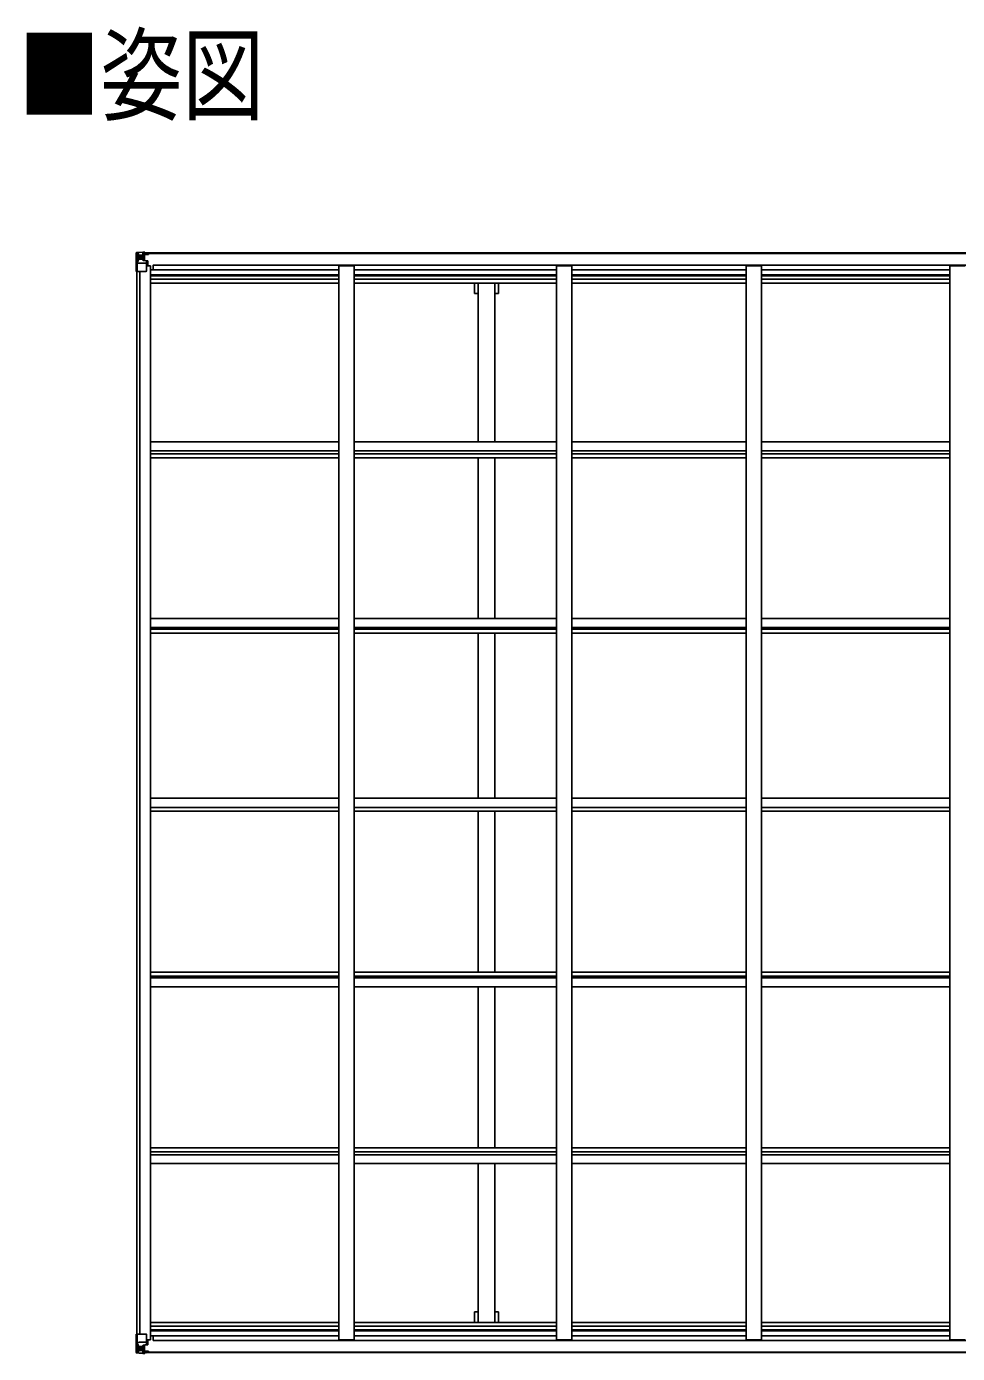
# Model space of a CAD drawing. Units: millimetres, scale not verified. Extents: x -21025 to 21025, y -14850 to 14850.
# Drawn here: x -5638 to -2575, y -280 to 4086 of the extents above; entities that cross this region are included whole.
import ezdxf
from ezdxf.enums import TextEntityAlignment as Align

# ---------------------------------------------------------------- set-up
doc = ezdxf.new("R2010")
doc.units = ezdxf.units.MM
doc.header["$LTSCALE"] = 82
for name, color, linetype in [('0-2_USER1', 3, 'Continuous'), ('0-4_YKK_13', 4, 'Continuous'), ('0-5_YKK_A1', 4, 'Continuous')]:
    doc.layers.add(name, color=color, linetype=linetype)
doc.styles.add('ＭＳ ゴシック', font='')
doc.styles.get('ＭＳ ゴシック').set_extended_font_data('MS Gothic')

msp = doc.modelspace()

# ---------------------------------------------------------------- linework, layer by layer
at = {"layer": '0-4_YKK_13'}
for p, q in [((-5276.9, 3341.19), (-5276.9, 3341.16)), ((-5275.97, 3342.2), (-5275.97, 3342.2)), ((-5275.97, 3342.15), (-5275.97, 3342.19)), ((-5267, 3342.58), (-5274.92, 3342.11)), ((-5274.06, 3341.14), (-5274.06, 3341.07)), ((-5274.06, 3280.49), (-5274.06, 3341.07)), ((-5273.51, 3307.37), (-5269.37, 3319.45)), ((-5270.09, 3337.69), (-5272.83, 3341.36)), ((-5269.24, 3334.19), (-5266.9, 3334.25)), ((-5269.24, 3320.72), (-5269.24, 3334.19)), ((-5266.9, 3320.68), (-5269.24, 3320.72)), ((-5254.9, 3343.37), (-5266.9, 3342.59)), ((-5266.9, 3334.24), (-5254.9, 3334.24)), ((-5266.9, 3320.69), (-5254.9, 3320.69)), ((-5266.9, 3320.68), (-5266.9, 3320.69)), ((-5261.42, 3327.05), (-5261.42, 3326.09)), ((-5255.9, 3334.24), (-5254.9, 3334.24)), ((-5248.4, 3343.88), (-5254.9, 3343.49)), ((-5254.9, 3317.39), (-5254.9, 3343.49)), ((-5254.9, 3342.6), (-5248.4, 3343)), ((-5253.4, 3337.78), (-5254.9, 3337.78)), ((-5253.4, 3334.24), (-5254.9, 3334.24)), ((-5253.4, 3320.69), (-5254.9, 3320.69)), ((-5248.4, 3342.07), (-5253.4, 3341.99)), ((-5252.9, 3337.42), (-5253.4, 3337.42)), ((-5249.4, 3332.49), (-5253.4, 3332.49)), ((-5249.4, 3324.28), (-5253.4, 3324.28)), ((-5253.3, 3336.12), (-5249.4, 3336.12)), ((-5252.91, 3336.33), (-5252.91, 3336.49)), ((-5252.91, 3336.49), (-5252.9, 3336.49)), ((-5252.9, 3338.44), (-5252.9, 3336.49)), ((-5244.9, 3338.44), (-5252.9, 3338.44)), ((-5244.9, 3338.42), (-5252.9, 3338.42)), ((-5242.9, 3336.58), (-5252.9, 3336.49)), ((-5249.4, 3316.38), (-5249.4, 3336.35)), ((-5248.4, 3343), (-5248.4, 3343.88)), ((-5248.4, 3342.48), (-5248.4, 3343)), ((-5248.4, 3342.48), (-5248.4, 3342.07)), ((-5248.4, 3342.07), (-5248.4, 3341.25)), ((-5243.4, 3341.69), (-5243.4, 3341.25)), ((-5243.1, 3341.69), (-5243.4, 3341.69)), ((-5243.1, 3341.69), (-5241.41, 3341.25)), ((-5242.9, 3338.19), (-5237.9, 3338.19)), ((-5242.9, 3336.58), (-5242.9, 3338.19)), ((-5237.9, 3339.19), (-5237.9, 3338.19)), ((-5237.9, 3338.19), (-5236.9, 3338.19)), ((-5236.9, 3338.19), (-5236.9, 3339.19)), ((-5236.9, 3338.19), (-5236.9, 3336.62)), ((-5236.9, 3336.5), (-5236.9, 3336.62)), ((-5274.06, 3280.49), (-5243.9, 3280.49)), ((-5273.51, 3307.37), (-5266.9, 3307.15)), ((-5266.9, 3307.15), (-5242.9, 3307.15)), ((-5254.08, 3317.13), (-5243.73, 3315.48)), ((-5254.08, 3316.5), (-5254.08, 3317.13)), ((-5243.73, 3314.84), (-5254.08, 3316.5)), ((-5243.73, 3315.48), (-5243.73, 3314.84)), ((-5243.45, 3315.4), (-5239.4, 3315.36)), ((-5242.9, 3281.49), (-5242.9, 3314.58)), ((-5238.4, 3303.49), (-5242.9, 3303.49)), ((-5238.4, 3315.35), (-5239.4, 3315.36)), ((-5239.4, 3313.63), (-5238.4, 3313.63)), ((-5238.4, 3298.95), (-5238.4, 3315.35)), ((-5274.06, -217.01), (-5243.9, -217.01)), ((-5274.06, -217.01), (-5274.06, -277.6)), ((-5242.9, -218.01), (-5242.9, -251.11)), ((-5273.51, -243.89), (-5266.9, -243.68)), ((-5273.51, -243.89), (-5269.37, -255.98)), ((-5266.9, -257.21), (-5269.24, -257.24)), ((-5269.24, -257.24), (-5269.24, -270.71)), ((-5266.9, -243.68), (-5242.9, -243.68)), ((-5266.9, -257.21), (-5254.9, -257.21)), ((-5266.9, -257.21), (-5266.9, -257.21)), ((-5254.9, -253.91), (-5254.9, -280.01)), ((-5253.4, -257.21), (-5254.9, -257.21)), ((-5243.73, -251.37), (-5254.08, -253.02)), ((-5254.08, -253.66), (-5243.73, -252)), ((-5254.08, -253.02), (-5254.08, -253.66)), ((-5249.4, -260.81), (-5253.4, -260.81)), ((-5249.4, -252.91), (-5249.4, -272.88)), ((-5243.73, -252), (-5243.73, -251.37)), ((-5243.45, -251.92), (-5239.4, -251.89)), ((-5238.4, -240.01), (-5242.9, -240.01)), ((-5239.4, -250.16), (-5238.4, -250.16)), ((-5238.4, -251.88), (-5239.4, -251.89)), ((-5238.4, -235.48), (-5238.4, -251.88)), ((-5276.9, -277.72), (-5276.9, -277.68)), ((-5275.97, -278.68), (-5275.97, -278.72)), ((-5275.97, -278.72), (-5275.97, -278.72)), ((-5267, -279.11), (-5274.92, -278.63)), ((-5274.06, -277.66), (-5274.06, -277.6)), ((-5270.09, -274.22), (-5272.83, -277.89)), ((-5269.24, -270.71), (-5266.9, -270.77)), ((-5266.9, -270.77), (-5254.9, -270.77)), ((-5254.9, -279.9), (-5266.9, -279.11)), ((-5261.42, -263.57), (-5261.42, -262.61)), ((-5255.9, -270.77), (-5254.9, -270.77)), ((-5253.4, -270.77), (-5254.9, -270.77)), ((-5253.4, -274.3), (-5254.9, -274.3)), ((-5254.9, -279.13), (-5248.4, -279.52)), ((-5248.4, -280.41), (-5254.9, -280.01)), ((-5249.4, -269.01), (-5253.4, -269.01)), ((-5252.9, -273.94), (-5253.4, -273.94)), ((-5248.4, -278.6), (-5253.4, -278.51)), ((-5253.3, -272.64), (-5249.4, -272.64)), ((-5252.91, -272.85), (-5252.91, -273.02)), ((-5252.91, -273.02), (-5252.9, -273.02)), ((-5242.9, -273.1), (-5252.9, -273.02)), ((-5252.9, -274.97), (-5252.9, -273.02)), ((-5244.9, -274.94), (-5252.9, -274.94)), ((-5244.9, -274.97), (-5252.9, -274.97)), ((-5248.4, -278.6), (-5248.4, -277.78)), ((-5248.4, -279.01), (-5248.4, -278.6)), ((-5248.4, -279.01), (-5248.4, -279.52)), ((-5248.4, -279.52), (-5248.4, -280.41)), ((-5243.4, -278.21), (-5243.4, -277.78)), ((-5243.1, -278.21), (-5243.4, -278.21)), ((-5243.1, -278.21), (-5241.41, -277.78)), ((-5242.9, -273.1), (-5242.9, -274.71)), ((-5242.9, -274.71), (-5237.9, -274.71)), ((-5237.9, -275.72), (-5237.9, -274.71)), ((-5237.9, -274.71), (-5236.9, -274.71)), ((-5236.9, -273.03), (-5236.9, -273.14)), ((-5236.9, -274.71), (-5236.9, -273.14)), ((-5236.9, -274.71), (-5236.9, -275.72))]:
    msp.add_line(p, q, dxfattribs=at)
for points in [[(-5276.9, 3341.16), (-5276.9, 3280.49), (-5274.06, 3280.49)], [(-5275.97, 3342.2), (-5266.9, 3342.75), (-5254.9, 3343.49)], [(-5263.34, 3328.01), (-5264.3, 3328.01), (-5264.3, 3328.97), (-5263.34, 3328.97)], [(-5262.38, 3329.93), (-5262.38, 3330.89), (-5261.42, 3330.89), (-5261.42, 3329.93)], [(-5261.42, 3326.09), (-5262.38, 3326.09), (-5262.38, 3327.05)], [(-5260.46, 3328.97), (-5259.5, 3328.97), (-5259.5, 3328.01), (-5260.46, 3328.01)], [(-5248.4, 3342.48), (-5253.4, 3342.48), (-5253.4, 3317.02)], [(-5237.9, 3336.46), (-5252.9, 3336.33), (-5252.91, 3336.33)], [(-5252.9, 3337.42), (-5244.9, 3337.42), (-5244.9, 3339.19)], [(-5242.9, 3336.58), (-5242.9, 3336.57), (-5236.9, 3336.62)], [(-5239.4, 3315.36), (-5239.4, 3313.63), (-5242.9, 3313.61)], [(-5276.9, -277.68), (-5276.9, -217.01), (-5274.06, -217.01)], [(-5248.4, -279.01), (-5253.4, -279.01), (-5253.4, -253.55)], [(-5239.4, -251.89), (-5239.4, -250.16), (-5242.9, -250.14)], [(-5275.97, -278.72), (-5266.9, -279.28), (-5254.9, -280.01)], [(-5263.34, -264.53), (-5264.3, -264.53), (-5264.3, -265.49), (-5263.34, -265.49)], [(-5261.42, -262.61), (-5262.38, -262.61), (-5262.38, -263.57)], [(-5262.38, -266.45), (-5262.38, -267.41), (-5261.42, -267.41), (-5261.42, -266.45)], [(-5260.46, -265.49), (-5259.5, -265.49), (-5259.5, -264.53), (-5260.46, -264.53)], [(-5237.9, -272.98), (-5252.9, -272.85), (-5252.91, -272.85)], [(-5252.9, -273.94), (-5244.9, -273.94), (-5244.9, -275.72)], [(-5242.9, -273.1), (-5242.9, -273.09), (-5236.9, -273.14)]]:
    msp.add_lwpolyline(points, dxfattribs=at)
for centre in [(-5261.9, 3328.49), (-5261.9, -265.01)]:
    msp.add_circle(centre, 5.3, dxfattribs=at)
for centre, radius, start, end in [((-5275.91, 3341.19), 0.999, 93.4424, 179.95083), ((-5275.91, 3341.16), 0.999, 93.4424, 179.95083), ((-5275.9, 3341.2), 1, 93.50017, 180.00079), ((-5274.75, 3354.8), 12.7, 269.24466, 275.10311), ((-5272.78, 3341.19), 1.28, 131.17831, 182.45895), ((-5263.34, 3329.93), 0.96, 270, 0), ((-5263.34, 3327.05), 0.96, 0, 90), ((-5260.46, 3329.93), 0.96, 180, 270), ((-5260.46, 3327.05), 0.96, 90, 180), ((-5252.9, 3338.94), 0.5, 179.99802, 269.99691), ((-5252.9, 3338.92), 0.5, 180.00109, 270.00109), ((-5252.9, 3335.99), 0.5, 90.52895, 180.04464), ((-5252.89, 3335.81), 0.513, 91.88028, 181.04707), ((-5237.77, 3344.15), 7.69, 268.96999, 276.43426), ((-5253.97, 3318.06), 0.937, 182.32209, 263.26766), ((-5253.97, 3317.43), 0.937, 182.32209, 263.26766), ((-5243.9, 3281.49), 1, 270, 0), ((-5243.84, 3314.55), 0.937, 2.32209, 83.26766), ((-5243.84, 3313.91), 0.937, 2.32209, 83.26766), ((-5243.9, -218.01), 1, 0, 90), ((-5253.97, -253.95), 0.937, 96.73234, 177.67791), ((-5253.97, -254.59), 0.937, 96.73234, 177.67791), ((-5243.84, -250.44), 0.937, 276.73234, 357.67791), ((-5243.84, -251.07), 0.937, 276.73234, 357.67791), ((-5275.91, -277.68), 0.999, 180.04917, 266.5576), ((-5275.91, -277.72), 0.999, 180.04917, 266.5576), ((-5275.9, -277.72), 1, 179.99921, 266.49983), ((-5274.75, -291.33), 12.7, 84.89689, 90.75534), ((-5272.78, -277.72), 1.28, 177.54105, 228.82169), ((-5263.34, -263.57), 0.96, 270, 0), ((-5263.34, -266.45), 0.96, 0, 90), ((-5260.46, -263.57), 0.96, 180, 270), ((-5260.46, -266.45), 0.96, 90, 180), ((-5252.89, -272.34), 0.513, 178.95293, 268.11972), ((-5252.9, -272.52), 0.5, 179.95536, 269.47105), ((-5252.9, -275.44), 0.5, 89.99891, 179.99891), ((-5252.9, -275.47), 0.5, 90.00309, 180.00198), ((-5237.77, -280.67), 7.69, 83.56574, 91.03001)]:
    msp.add_arc(centre, radius, start, end, dxfattribs=at)
for centre, major_axis, ratio, start_param, end_param in [((-5074.97, 3354.51), (201, 12.36), 0.060933, 3.1373463, 3.1378449), ((-5273.97, 3342.27), (2, 0.12), 0.060933, 3.1378449, 4.2119296), ((-5273.77, 3339.18), (-0.02, 3), 0.466854, 5.5234897, 6.1575023), ((-5272.11, 3334.11), (0.03, 5), 0.573921, 4.7320603, 5.5159136), ((-5270.64, 3320.74), (0, 3), 0.468246, 4.2703918, 4.7058971), ((-5348.65, 3334.24), (81.75, 0), 0.061163, 0, 0.0007725), ((-5272.79, 3309.71), (0.85, 2.32), 0.403757, 2.3087461, 3.2744049), ((-5272.79, -246.24), (0.85, -2.32), 0.403757, 3.0087805, 3.9744392), ((-5270.64, -257.26), (0, -3), 0.468246, 1.5772882, 2.0127935), ((-5273.97, -278.8), (2, -0.12), 0.060933, 2.0712557, 3.1453404), ((-5074.97, -291.03), (201, -12.36), 0.060933, 3.1453404, 3.145839), ((-5273.77, -275.7), (-0.02, -3), 0.466854, 0.125683, 0.7596956), ((-5272.11, -270.63), (0.03, -5), 0.573921, 0.7672717, 1.551125), ((-5348.65, -270.77), (81.75, 0), 0.061163, 6.2824128, 6.2831853)]:
    msp.add_ellipse(centre, major_axis=major_axis, ratio=ratio, start_param=start_param, end_param=end_param, dxfattribs=at)
at = {"layer": '0-5_YKK_A1'}
for p, q in [((-5253.4, 3341.25), (99.35, 3341.25)), ((-5253.4, 3339.19), (99.35, 3339.19)), ((-5274.9, -217.01), (-5274.9, 3280.49)), ((-5265.08, -217.01), (-5265.08, 3280.49)), ((-5229.9, 3298.95), (-5242.9, 3298.95)), ((-5229.9, -235.48), (-5229.9, 3298.95)), ((-5229.9, 3285.91), (-4609.9, 3285.91)), ((-4609.9, -235.48), (-4609.9, 3298.95)), ((-4609.9, 3298.95), (-4559.9, 3298.95)), ((-4559.9, -235.48), (-4559.9, 3298.95)), ((-4559.9, 3285.91), (-3893.9, 3285.91)), ((-3893.9, -235.48), (-3893.9, 3298.95)), ((-3893.9, 3298.95), (-3843.9, 3298.95)), ((-3843.9, -235.48), (-3843.9, 3298.95)), ((-3843.9, 3285.91), (-3269.9, 3285.91)), ((-3269.9, -235.48), (-3269.9, 3298.95)), ((-3269.9, 3298.95), (-3219.9, 3298.95)), ((-3219.9, -235.48), (-3219.9, 3298.95)), ((-3219.9, 3285.91), (-2599.9, 3285.91)), ((-2599.9, -235.48), (-2599.9, 3298.95)), ((-2599.9, 3298.95), (-2549.9, 3298.95)), ((-5229.9, 3269.48), (-4609.9, 3269.48)), ((-5229.9, 3265.69), (-4609.9, 3265.69)), ((-5229.9, 3254.35), (-4609.9, 3254.35)), ((-5229.9, 3241.52), (-4609.9, 3241.52)), ((-4559.9, 3269.48), (-3893.9, 3269.48)), ((-4559.9, 3265.69), (-3893.9, 3265.69)), ((-4559.9, 3254.35), (-3893.9, 3254.35)), ((-4559.9, 3241.52), (-3893.9, 3241.52)), ((-4164.4, 3207.25), (-4164.4, 3240.09)), ((-4152.4, 3241.52), (-4152.4, 2719.25)), ((-4097.4, 3241.52), (-4097.4, 2719.25)), ((-4085.4, 3207.25), (-4085.4, 3240.09)), ((-3843.9, 3269.48), (-3269.9, 3269.48)), ((-3843.9, 3265.69), (-3269.9, 3265.69)), ((-3843.9, 3254.35), (-3269.9, 3254.35)), ((-3843.9, 3241.52), (-3269.9, 3241.52)), ((-3219.9, 3269.48), (-2599.9, 3269.48)), ((-3219.9, 3265.69), (-2599.9, 3265.69)), ((-3219.9, 3254.35), (-2599.9, 3254.35)), ((-3219.9, 3241.52), (-2599.9, 3241.52)), ((-4164.4, 3207.25), (-4152.4, 3207.25)), ((-4085.4, 3207.25), (-4097.4, 3207.25)), ((-5229.9, 2719.25), (-4609.9, 2719.25)), ((-4559.9, 2719.25), (-3893.9, 2719.25)), ((-3843.9, 2719.25), (-3269.9, 2719.25)), ((-3219.9, 2719.25), (-2599.9, 2719.25)), ((-5229.9, 2690.28), (-4609.9, 2690.28)), ((-5229.9, 2680.06), (-4609.9, 2680.06)), ((-5229.9, 2667.26), (-4609.9, 2667.26)), ((-4559.9, 2690.28), (-3893.9, 2690.28)), ((-4559.9, 2680.06), (-3893.9, 2680.06)), ((-4559.9, 2667.26), (-3893.9, 2667.26)), ((-4152.4, 2667.26), (-4152.4, 2137.82)), ((-4097.4, 2667.26), (-4097.4, 2137.82)), ((-3843.9, 2690.28), (-3269.9, 2690.28)), ((-3843.9, 2680.06), (-3269.9, 2680.06)), ((-3843.9, 2667.26), (-3269.9, 2667.26)), ((-3219.9, 2690.28), (-2599.9, 2690.28)), ((-3219.9, 2680.06), (-2599.9, 2680.06)), ((-3219.9, 2667.26), (-2599.9, 2667.26)), ((-5229.9, 2137.82), (-4609.9, 2137.82)), ((-5229.9, 2108.18), (-4609.9, 2108.18)), ((-5229.9, 2102.59), (-4609.9, 2102.59)), ((-4559.9, 2137.82), (-3893.9, 2137.82)), ((-4559.9, 2108.18), (-3893.9, 2108.18)), ((-4559.9, 2102.59), (-3893.9, 2102.59)), ((-3843.9, 2137.82), (-3269.9, 2137.82)), ((-3843.9, 2108.18), (-3269.9, 2108.18)), ((-3843.9, 2102.59), (-3269.9, 2102.59)), ((-3219.9, 2137.82), (-2599.9, 2137.82)), ((-3219.9, 2108.18), (-2599.9, 2108.18)), ((-3219.9, 2102.59), (-2599.9, 2102.59)), ((-5229.9, 2089.62), (-4609.9, 2089.62)), ((-4559.9, 2089.62), (-3893.9, 2089.62)), ((-4152.4, 1546.74), (-4152.4, 2089.62)), ((-4097.4, 1546.74), (-4097.4, 2089.62)), ((-3843.9, 2089.62), (-3269.9, 2089.62)), ((-3219.9, 2089.62), (-2599.9, 2089.62)), ((-5229.9, 1546.74), (-4609.9, 1546.74)), ((-4559.9, 1546.74), (-3893.9, 1546.74)), ((-3843.9, 1546.74), (-3269.9, 1546.74)), ((-3219.9, 1546.74), (-2599.9, 1546.74)), ((-5229.9, 1516.74), (-4609.9, 1516.74)), ((-5229.9, 1503.74), (-4609.9, 1503.74)), ((-4559.9, 1516.74), (-3893.9, 1516.74)), ((-4559.9, 1503.74), (-3893.9, 1503.74)), ((-4152.4, 973.86), (-4152.4, 1503.74)), ((-4097.4, 973.86), (-4097.4, 1503.74)), ((-3843.9, 1516.74), (-3269.9, 1516.74)), ((-3843.9, 1503.74), (-3269.9, 1503.74)), ((-3219.9, 1516.74), (-2599.9, 1516.74)), ((-3219.9, 1503.74), (-2599.9, 1503.74)), ((-5229.9, 973.86), (-4609.9, 973.86)), ((-5229.9, 960.88), (-4609.9, 960.88)), ((-4559.9, 973.86), (-3893.9, 973.86)), ((-4559.9, 960.88), (-3893.9, 960.88)), ((-3843.9, 973.86), (-3269.9, 973.86)), ((-3843.9, 960.88), (-3269.9, 960.88)), ((-3219.9, 973.86), (-2599.9, 973.86)), ((-3219.9, 960.88), (-2599.9, 960.88)), ((-5229.9, 955.29), (-4609.9, 955.29)), ((-5229.9, 925.66), (-4609.9, 925.66)), ((-4559.9, 955.29), (-3893.9, 955.29)), ((-4559.9, 925.66), (-3893.9, 925.66)), ((-4152.4, 396.22), (-4152.4, 925.66)), ((-4097.4, 396.22), (-4097.4, 925.66)), ((-3843.9, 955.29), (-3269.9, 955.29)), ((-3843.9, 925.66), (-3269.9, 925.66)), ((-3219.9, 955.29), (-2599.9, 955.29)), ((-3219.9, 925.66), (-2599.9, 925.66)), ((-5229.9, 396.22), (-4609.9, 396.22)), ((-4559.9, 396.22), (-3893.9, 396.22)), ((-3843.9, 396.22), (-3269.9, 396.22)), ((-3219.9, 396.22), (-2599.9, 396.22)), ((-5229.9, 383.42), (-4609.9, 383.42)), ((-5229.9, 373.19), (-4609.9, 373.19)), ((-4559.9, 383.42), (-3893.9, 383.42)), ((-4559.9, 373.19), (-3893.9, 373.19)), ((-3843.9, 383.42), (-3269.9, 383.42)), ((-3843.9, 373.19), (-3269.9, 373.19)), ((-3219.9, 383.42), (-2599.9, 383.42)), ((-3219.9, 373.19), (-2599.9, 373.19)), ((-5229.9, 344.23), (-4609.9, 344.23)), ((-4559.9, 344.23), (-3893.9, 344.23)), ((-4152.4, -178.05), (-4152.4, 344.23)), ((-4097.4, -178.05), (-4097.4, 344.23)), ((-3843.9, 344.23), (-3269.9, 344.23)), ((-3219.9, 344.23), (-2599.9, 344.23)), ((-4164.4, -143.78), (-4152.4, -143.78)), ((-4164.4, -143.78), (-4164.4, -178.05)), ((-4085.4, -143.78), (-4097.4, -143.78)), ((-4085.4, -143.78), (-4085.4, -178.05)), ((-5229.9, -178.05), (-4609.9, -178.05)), ((-5229.9, -190.87), (-4609.9, -190.87)), ((-5229.9, -202.22), (-4609.9, -202.22)), ((-5229.9, -206), (-4609.9, -206)), ((-4559.9, -178.05), (-3893.9, -178.05)), ((-4559.9, -190.87), (-3893.9, -190.87)), ((-4559.9, -202.22), (-3893.9, -202.22)), ((-4559.9, -206), (-3893.9, -206)), ((-3843.9, -178.05), (-3269.9, -178.05)), ((-3843.9, -190.87), (-3269.9, -190.87)), ((-3843.9, -202.22), (-3269.9, -202.22)), ((-3843.9, -206), (-3269.9, -206)), ((-3219.9, -178.05), (-2599.9, -178.05)), ((-3219.9, -190.87), (-2599.9, -190.87)), ((-3219.9, -202.22), (-2599.9, -202.22)), ((-3219.9, -206), (-2599.9, -206)), ((-5229.9, -235.48), (-5242.9, -235.48)), ((-5229.9, -222.44), (-4609.9, -222.44)), ((-4609.9, -235.48), (-4559.9, -235.48)), ((-4559.9, -222.44), (-3893.9, -222.44)), ((-3893.9, -235.48), (-3843.9, -235.48)), ((-3843.9, -222.44), (-3269.9, -222.44)), ((-3269.9, -235.48), (-3219.9, -235.48)), ((-3219.9, -222.44), (-2599.9, -222.44)), ((-2599.9, -235.48), (-2549.9, -235.48)), ((-5253.4, -275.72), (98.6, -275.72)), ((-5253.4, -277.78), (98.6, -277.78))]:
    msp.add_line(p, q, dxfattribs=at)
for points in [[(71.1, 3300.99), (-5220.9, 3300.99), (-5220.9, 3285.91)], [(71.1, -237.51), (-5220.9, -237.51), (-5220.9, -222.44)]]:
    msp.add_lwpolyline(points, dxfattribs=at)

# ---------------------------------------------------------------- texts
at = {"layer": '0-2_USER1', "style": 'ＭＳ ゴシック', "width": 0.8}
msp.add_text('■姿図', height=247.1, dxfattribs=at).set_placement((-5664.95, 3729), align=Align.BOTTOM_LEFT)

doc.saveas('drawing.dxf')
